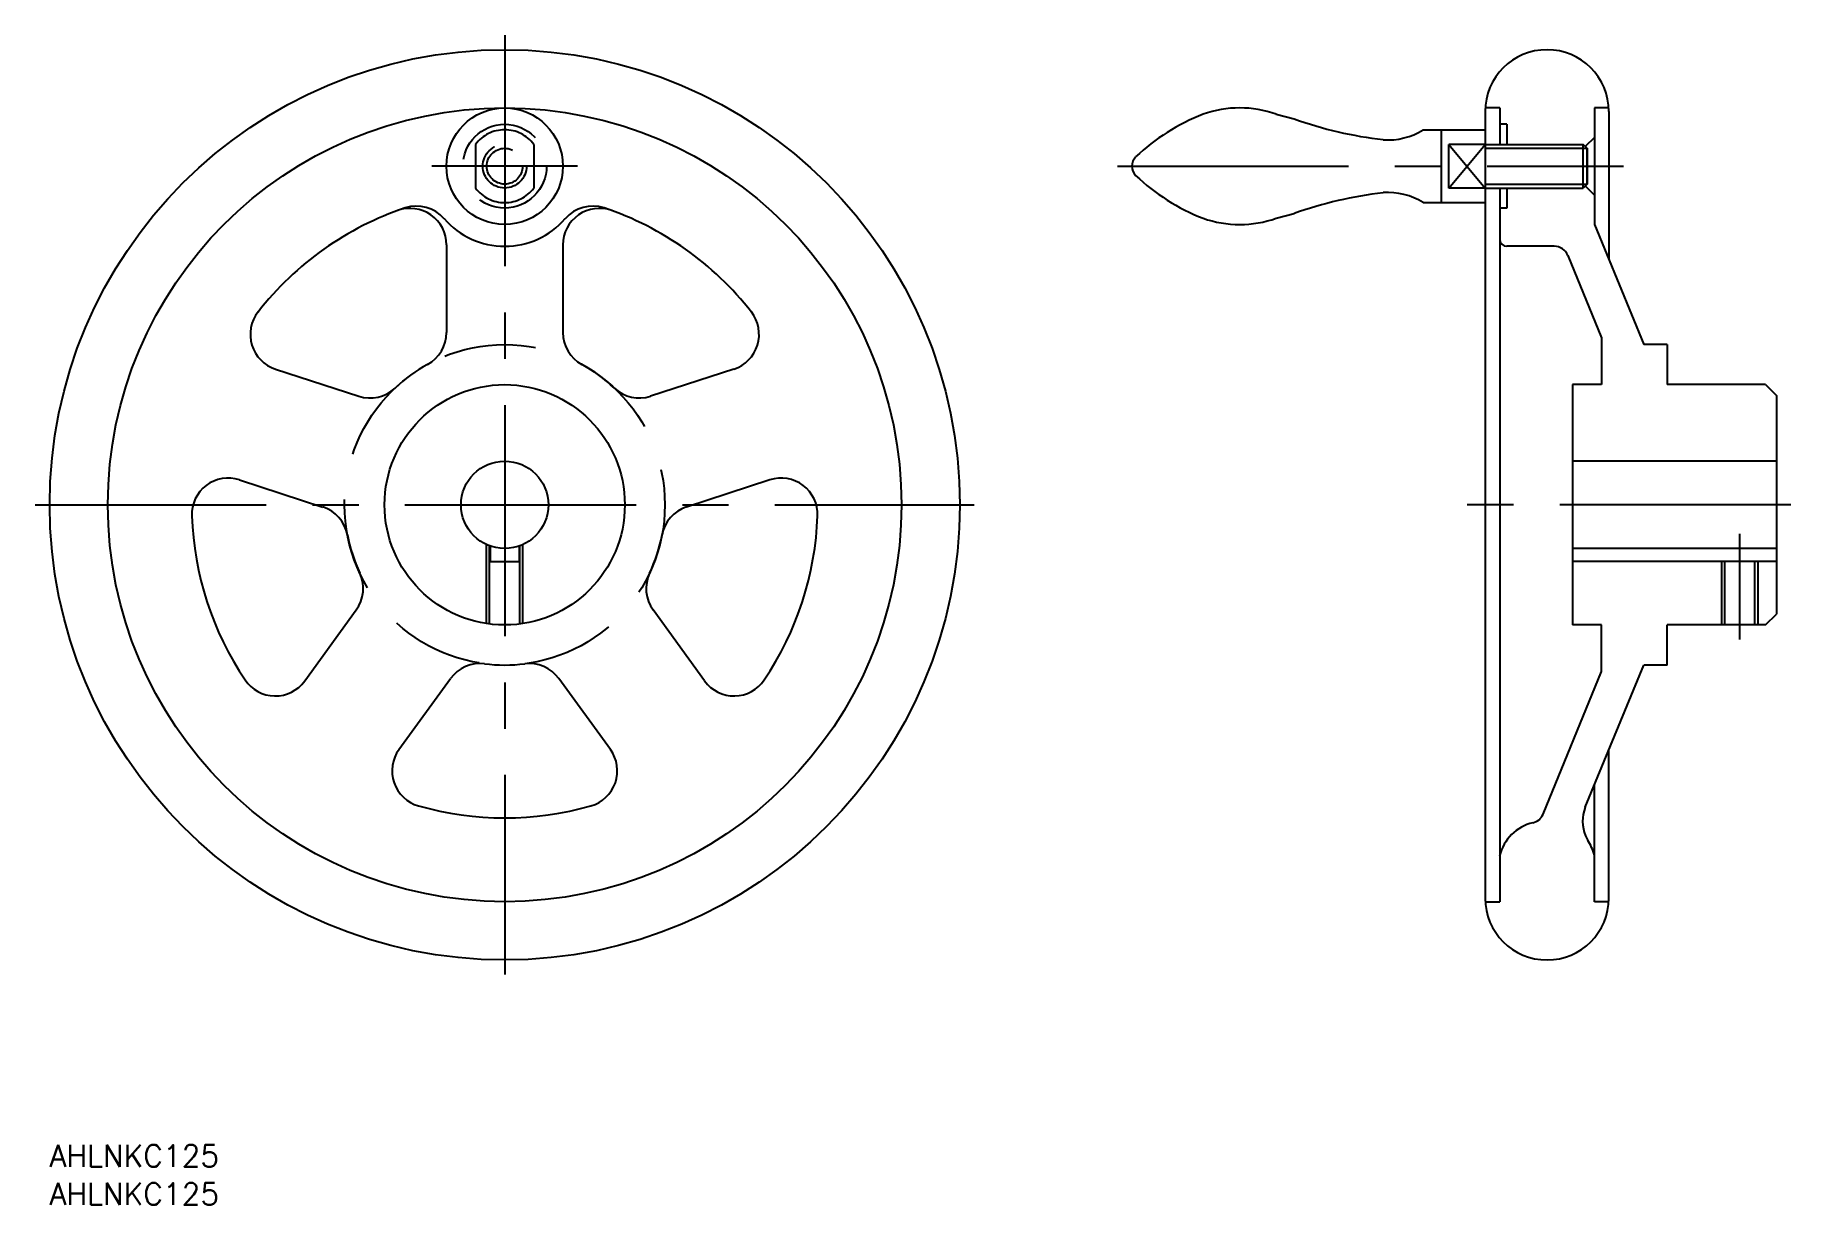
# Model space of a CAD drawing. Extents: x -64 to 177, y -96 to 65.
import ezdxf

# ---------------------------------------------------------------- set-up
doc = ezdxf.new("R2010")
doc.units = 0
doc.linetypes.add('CENTER', pattern=[50.8, 31.75, -6.35, 6.35, -6.35])
doc.linetypes.add('DASHED', pattern=[19.05, 12.7, -6.35])
doc.layers.get('0').update_dxf_attribs({"linetype": 'CONTINUOUS'})
doc.layers.add('CENTER', color=1, linetype='CENTER')
doc.styles.get("Standard").update_dxf_attribs({"font": 'txt.shx', "height": 3, "bigfont": 'bigfont.shx'})

# ---------------------------------------------------------------- blocks, each defined once
blk = doc.blocks.new('*U2')
at = {"color": 7, "linetype": 'CONTINUOUS'}
blk.add_text('AHLNKC125', height=3, dxfattribs=at).set_placement((-62.5, -96.13))
blk = doc.blocks.new('*U3')
at = {"color": 7, "linetype": 'CONTINUOUS'}
blk.add_text('AHLNKC125', height=3, dxfattribs=at).set_placement((-62.5, -90.9))

msp = doc.modelspace()

# ---------------------------------------------------------------- linework, layer by layer
at = {"color": 7, "linetype": 'CONTINUOUS'}
for p, q in [((105.98, 53.65), (108.42, 53)), ((134.67, 54), (134.67, -54)), ((136.67, 54.5), (134.68, 54.5)), ((136.67, 54.5), (136.67, 49.5)), ((151.65, 54.5), (149.67, 54.5)), ((149.67, 54.5), (149.67, 38.51)), ((151.67, 54), (151.67, 33.64)), ((126.17, 51.5), (134.67, 51.5)), ((128.67, 41.5), (128.67, 51.5)), ((137.67, 52.25), (136.67, 52.25)), ((137.67, 52.25), (137.67, 49.5)), ((134.67, 49.5), (148.13, 49.5)), ((148.13, 43.5), (148.13, 49.5)), ((148.67, 48.96), (148.13, 49.5)), ((149.67, 50.46), (148.42, 49.21)), ((148.67, 44.04), (148.67, 48.96)), ((148.67, 48.96), (148.67, 44.04)), ((134.67, 43.5), (148.13, 43.5)), ((136.67, 43.5), (136.67, -54.5)), ((137.67, 43.5), (137.67, 40.75)), ((148.67, 44.04), (148.13, 43.5)), ((148.42, 43.79), (149.67, 42.54)), ((126.17, 41.5), (134.67, 41.5)), ((105.98, 39.35), (108.42, 40)), ((137.67, 40.75), (136.67, 40.75)), ((149.67, 38.51), (156.45, 22)), ((-8, 35.71), (-8, 23.66)), ((8, 35.71), (8, 23.66)), ((144.16, 35.5), (137.67, 35.5)), ((146.01, 34.26), (150.67, 22.91)), ((150.67, 22.91), (150.67, 16.5)), ((159.67, 22), (156.45, 22)), ((159.67, 22), (159.67, 16.5)), ((-31.49, 18.64), (-20.03, 14.92)), ((31.49, 18.64), (20.03, 14.92)), ((146.67, 16.5), (146.67, -16.5)), ((150.67, 16.5), (146.67, 16.5)), ((173.17, 16.5), (159.67, 16.5)), ((173.17, 16.5), (174.67, 15)), ((174.67, 15), (174.67, -15)), ((174.67, 6), (146.67, 6)), ((-36.43, 3.43), (-24.98, -0.3)), ((36.43, 3.43), (24.98, -0.3)), ((-2, -5.66), (-2, -7.8)), ((2, -5.66), (2, -7.8)), ((174.67, -6), (146.67, -6)), ((-2, -7.8), (2, -7.8)), ((174.67, -7.8), (146.67, -7.8)), ((167.6, -16.5), (167.6, -7.8)), ((167.6, -16.5), (167.6, -7.8)), ((171.73, -16.5), (171.73, -7.8)), ((171.73, -16.5), (171.73, -7.8)), ((-27.46, -24.19), (-20.38, -14.44)), ((27.46, -24.19), (20.38, -14.44)), ((150.67, -16.5), (146.67, -16.5)), ((150.67, -22.91), (150.67, -16.5)), ((173.17, -16.5), (159.67, -16.5)), ((159.67, -22), (159.67, -16.5)), ((173.17, -16.5), (174.67, -15)), ((-14.52, -33.59), (-7.44, -23.85)), ((14.52, -33.59), (7.44, -23.85)), ((142.63, -42.47), (150.67, -22.91)), ((148.42, -41.54), (156.45, -22)), ((159.67, -22), (156.45, -22)), ((151.67, -54), (151.67, -33.64)), ((149.67, -54.5), (149.67, -38.51)), ((148.47, -45.44), (148.78, -46.08)), ((134.68, -54.5), (136.67, -54.5)), ((151.65, -54.5), (149.67, -54.5))]:
    msp.add_line(p, q, dxfattribs=at)
at = {"color": 3, "linetype": 'DASHED'}
for p, q in [((-4, 49.5), (-4, 43.5)), ((4, 49.5), (4, 43.5)), ((129.67, 43.5), (134.67, 49.5)), ((129.67, 49.5), (134.67, 43.5)), ((134.67, 49.5), (129.67, 49.5)), ((129.67, 43.5), (129.67, 49.5)), ((134.67, 43.5), (129.67, 43.5)), ((-2.5, -16.31), (-2.5, -5.45)), ((-2.07, -16.37), (-2.07, -5.63)), ((2.07, -16.37), (2.07, -5.63)), ((2.5, -16.31), (2.5, -5.45)), ((167.17, -16.5), (167.17, -7.8)), ((167.17, -16.5), (167.17, -7.8)), ((172.17, -16.5), (172.17, -7.8)), ((172.17, -16.5), (172.17, -7.8))]:
    msp.add_line(p, q, dxfattribs=at)
at = {"color": 3, "linetype": 'CONTINUOUS'}
for p, q in [((134.67, 48.96), (148.67, 48.96)), ((134.67, 44.04), (148.67, 44.04))]:
    msp.add_line(p, q, dxfattribs=at)
at = {"color": 7, "linetype": 'CONTINUOUS'}
for centre, radius in [((0, 0), 62.5), ((0, 0), 54.5), ((0, 46.5), 8), ((0, 0), 16.5), ((0, 0), 6)]:
    msp.add_circle(centre, radius, dxfattribs=at)
at = {"color": 3, "linetype": 'DASHED'}
for centre, radius in [((0, 46.5), 5.75), ((0, 46.5), 3), ((0, 46.5), 2.46), ((0, 0), 22)]:
    msp.add_circle(centre, radius, dxfattribs=at)
at = {"color": 7, "linetype": 'CONTINUOUS'}
for centre, radius, start, end in [((143.17, 54), 8.5, 360, 180), ((106.66, 26.54), 29.16, 111.5998, 133.2906), ((100.96, 39.28), 15.22, 70.719, 109.281), ((127.14, 105.6), 55.83, 250.4089, 263.3529), ((121.33, 59.26), 9.15, 265.853, 301.8973), ((87.99, 46.5), 1.83, 136.3761, 223.6239), ((87.99, 46.5), 1.83, 136.3761, 223.6239), ((106.66, 66.46), 29.16, 226.7094, 248.4002), ((-12.09, 36.02), 5, 40.8998, 108.5574), ((12.09, 36.02), 5, 71.4426, 139.1002), ((127.14, -12.6), 55.83, 96.6471, 109.5911), ((121.33, 33.74), 9.15, 58.1027, 94.147), ((0, 0), 43, 108.5574, 141.9948), ((-13, 35.71), 5, 0, 110.0052), ((0, 46.5), 11, 220.8998, 319.1002), ((13, 35.71), 5, 69.9948, 180), ((0, 0), 43, 38.0052, 71.4426), ((100.96, 53.72), 15.22, 250.719, 289.281), ((137.67, 36.5), 1, 180, 270), ((144.16, 33.5), 2, 22.33, 90), ((-29.94, 23.4), 5, 141.9948, 252), ((29.94, 23.4), 5, 288, 38.0052), ((-13, 23.66), 5, 298.7822, 0), ((13, 23.66), 5, 180, 241.2178), ((0, 0), 22, 118.7822, 133.2178), ((0, 0), 22, 46.7822, 61.2178), ((-18.49, 19.68), 5, 252, 313.2178), ((18.49, 19.68), 5, 226.7822, 288), ((-37.98, -1.33), 5, 72, 182.0052), ((37.98, -1.33), 5, 357.9948, 108), ((0, 0), 43, 182.0052, 213.9948), ((-26.52, -5.05), 5, 10.7822, 72), ((26.52, -5.05), 5, 108, 169.2178), ((0, 0), 43, 326.0052, 357.9948), ((0, 0), 22, 190.7822, 205.2178), ((0, 0), 22, 334.7822, 349.2178), ((-24.43, -11.5), 5, 324, 25.2178), ((24.43, -11.5), 5, 154.7822, 216), ((-31.51, -21.25), 5, 213.9948, 324), ((-3.39, -26.79), 5, 82.7822, 144), ((0, 0), 22, 262.7822, 277.2178), ((3.39, -26.79), 5, 36, 97.2178), ((31.51, -21.25), 5, 216, 326.0052), ((-10.47, -36.53), 5, 144, 254.0052), ((10.47, -36.53), 5, 285.9948, 36), ((0, 0), 43, 254.0052, 285.9948), ((140.78, -41.71), 2, 282.8041, 337.67), ((153.05, -43.44), 5, 157.67, 203.6448), ((142.71, -49.72), 6.24, 103.7955, 165.8538), ((141.87, -50.32), 8.11, 15.9921, 31.5172), ((143.17, -54), 8.5, 180, 360)]:
    msp.add_arc(centre, radius, start, end, dxfattribs=at)
at = {"color": 3, "linetype": 'DASHED'}
for start, end in [(36.8699, 143.1301), (216.8699, 323.1301)]:
    msp.add_arc((0, 46.5), 5, start, end, dxfattribs=at)
at = {"layer": 'CENTER', "color": 1, "linetype": 'CENTER'}
for p, q in [((0, 64.5), (0, -64.5)), ((10, 46.5), (-10, 46.5)), ((84.17, 46.5), (153.67, 46.5)), ((-64.5, 0), (64.5, 0)), ((176.67, 0), (132.17, 0)), ((169.67, -18.5), (169.67, -4))]:
    msp.add_line(p, q, dxfattribs=at)

# ---------------------------------------------------------------- block references
at = {"color": 7, "linetype": 'CONTINUOUS'}
for name in ['*U3', '*U2']:
    msp.add_blockref(name, (0, 0), dxfattribs=at)

doc.saveas('drawing.dxf')
